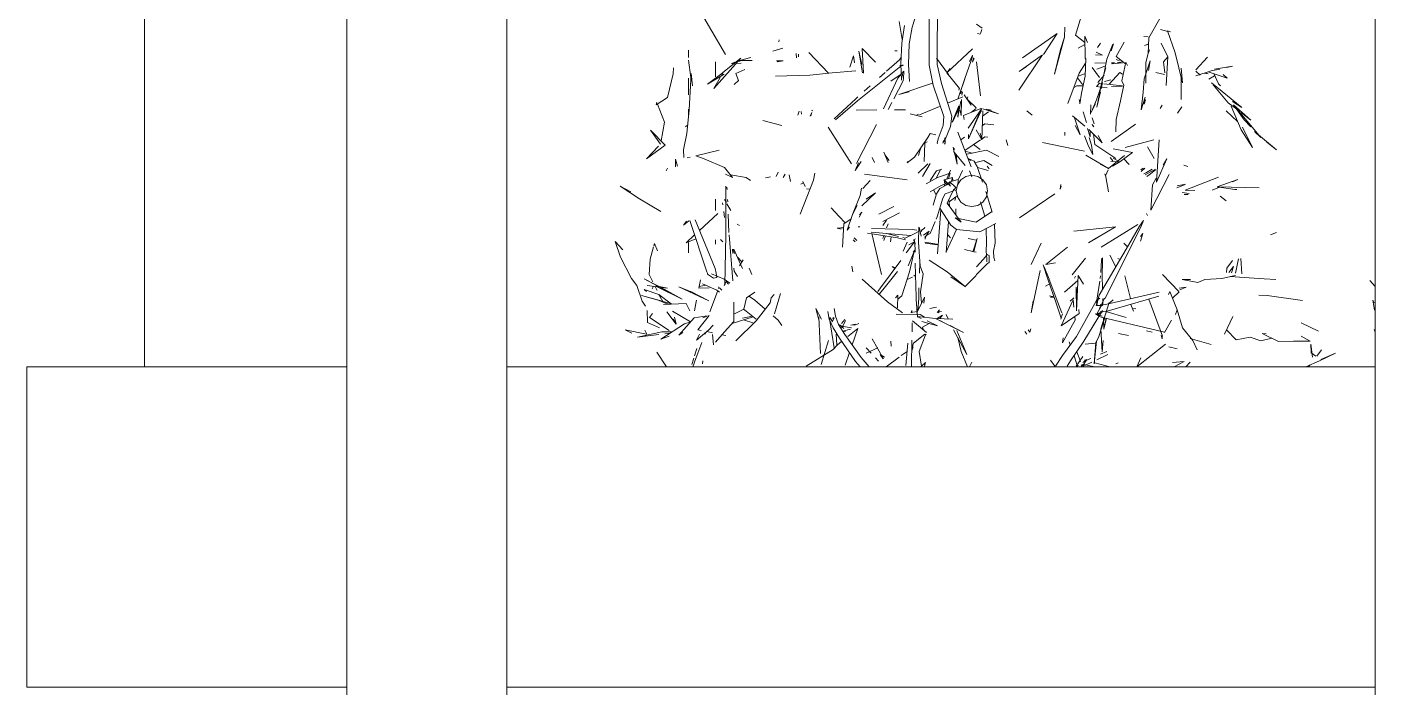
# Model space of a CAD drawing. Header units: millimetres. Extents: x -67152 to -48359, y -6192 to 21191.
# Drawn here: x -65225 to -64803.6, y 944.5 to 1150.7 of the extents above; entities that cross this region are included whole.
import ezdxf

# ---------------------------------------------------------------- set-up
doc = ezdxf.new("R2010")
doc.units = ezdxf.units.MM
for name, color, linetype, lineweight in [('A-FLOR', 192, 'Continuous', 18), ('G-IMPT', 8, 'Continuous', 9), ('I-FURN', 30, 'Continuous', 9), ('L-PLNT', 71, 'Continuous', 9)]:
    doc.layers.add(name, color=color, linetype=linetype, lineweight=lineweight)

# ---------------------------------------------------------------- blocks, each defined once
blk = doc.blocks.new('PM_001 - PM_001-3564975-Nivel 1 Oficinas')
at = {"layer": 'I-FURN'}
for p, q in [((1578.57, -1900), (1578.57, 400)), ((1850, 400), (1850, -1856.04)), ((1900, -1856.04), (1900, 400)), ((1850, 0), (1578.57, 0)), ((2000, 0), (1900, 0)), ((2000, -100), (2000, 0)), ((1578.57, -100), (1850, -100)), ((1900, -100), (2000, -100))]:
    blk.add_line(p, q, dxfattribs=at)
blk = doc.blocks.new('JARDIN VERTICAL_02 - JARDIN VERTICAL_02-3564986-Nivel 1 Oficinas')
at = {"layer": 'G-IMPT'}
for p, q in [((218.56, 89.98), (216.66, 88.36)), ((222.82, 89.31), (225.95, 89.77)), ((222.82, 89.31), (223.63, 89.69)), ((232, 89.72), (232.8, 89.98)), ((241.79, 72.57), (239.32, 77.66)), ((239.32, 77.66), (241.31, 72.99)), ((232.5, 72.36), (229.83, 66.91)), ((240.26, 71.75), (238.3, 73.23)), ((241.79, 72.57), (243.57, 68.32)), ((234.06, 66.84), (235.65, 69.68)), ((235.63, 64.45), (235.65, 69.68)), ((240.61, 70.43), (236.57, 69.91)), ((236.57, 69.91), (239.27, 70.02)), ((240.33, 71.47), (239.27, 70.02)), ((243.62, 69.23), (242.99, 69.7)), ((221.37, 56.3), (222.94, 67.26)), ((235.63, 64.45), (235.69, 59.83)), ((175.89, 59.23), (170.11, 52.29)), ((173.4, 56.12), (175.89, 59.23)), ((202.41, 57.27), (201.65, 59.15)), ((233.17, 54.65), (235.69, 59.83)), ((216.11, 55.37), (215.73, 49.09)), ((216.11, 55.37), (216.34, 59)), ((221.37, 56.3), (221.24, 53.7)), ((233.28, 55.92), (233.17, 54.65)), ((235.52, 54.32), (234.68, 57.76)), ((161.79, 45.75), (171.95, 54.31)), ((161.79, 45.75), (166.62, 51.17)), ((164.22, 48.09), (166.62, 51.17)), ((168.65, 51.15), (166.49, 49.08)), ((175.1, 51.69), (168.8, 48.5)), ((169.63, 48.12), (175.1, 51.69)), ((171.95, 54.31), (170.11, 52.29)), ((171.15, 53.54), (170.56, 52.98)), ((187.38, 40.64), (187.76, 53.79)), ((235.52, 54.32), (234.33, 50.94)), ((234.33, 50.94), (235.16, 46.55)), ((154.88, 38.88), (162.65, 48.39)), ((162.65, 48.39), (160.77, 45.42)), ((161.14, 44.12), (163.16, 46.73)), ((161.79, 45.75), (166.49, 49.08)), ((169.63, 48.12), (162.24, 44.99)), ((166.96, 46.99), (163.68, 43.44)), ((185.81, 45.42), (185.11, 47.1)), ((187.38, 40.64), (185.11, 47.1)), ((188.2, 46.81), (188.24, 46.2)), ((209.74, 48), (214.6, 48.33)), ((209.89, 47.26), (214.4, 46.31)), ((215.1, 46.37), (215.42, 44.75)), ((215.42, 44.75), (215.73, 49.09)), ((235.16, 46.55), (232.08, 43.58)), ((149.76, 45.46), (150.63, 39.79)), ((149.76, 45.46), (150.14, 43.66)), ((153.44, 43.72), (151.48, 37.86)), ((152.3, 42.48), (153.44, 43.72)), ((161.14, 44.12), (155.54, 39.43)), ((187.38, 40.64), (188.24, 46.2)), ((190.29, 41.54), (191.72, 43.45)), ((212.79, 43.68), (210.45, 45.42)), ((212.32, 45.73), (214.27, 45.06)), ((212.32, 45.73), (214.2, 44.32)), ((212.79, 43.68), (214.12, 43.5)), ((216.06, 42.1), (215.35, 45.42)), ((233.44, 42.96), (227.86, 45.53)), ((150.6, 41.51), (151.19, 38.75)), ((151.19, 38.75), (152.78, 33.97)), ((155.27, 41.01), (152.05, 39.56)), ((152.68, 39.84), (153.75, 38.06)), ((155.27, 41.01), (155.86, 41.71)), ((155.52, 39.43), (156.17, 40)), ((188.49, 30.66), (184.35, 41.05)), ((188.47, 39.08), (187.5, 41.4)), ((216.06, 42.1), (216.38, 36.82)), ((236.63, 38.74), (234.75, 32.22)), ((146.91, 37.59), (150.9, 33.97)), ((152.52, 35.33), (151.28, 33.97)), ((151.8, 36.92), (152.09, 37.86)), ((152.09, 37.86), (151.91, 36.59)), ((217.27, 34.56), (216.32, 29.68)), ((216.38, 36.82), (217.27, 34.56)), ((235.37, 32.98), (238.31, 34.35)), ((145.52, 27.47), (154.89, 29.8)), ((154.89, 29.8), (150.3, 29.34)), ((162.37, 29.63), (164.36, 28.21)), ((181, 31.42), (180.67, 30.2)), ((187.1, 28.17), (186.57, 30.68)), ((187.71, 28.03), (186.76, 30.44)), ((188.52, 33.61), (188.49, 30.66)), ((189.21, 29.71), (189.53, 31.88)), ((189.84, 31.58), (189.75, 30.31)), ((216.34, 32.31), (216.32, 29.68)), ((218.76, 30.95), (219.02, 28.76)), ((218.76, 30.95), (219.54, 28.98)), ((225.85, 28.13), (231.48, 29.84)), ((235.37, 32.98), (231.48, 29.84)), ((241.9, 30.3), (243.62, 27.2)), ((241.9, 30.3), (242.26, 26.65)), ((243.62, 30.8), (242.13, 32.22)), ((145.52, 27.47), (138.65, 25.13)), ((139.03, 26.08), (138.65, 25.13)), ((156.3, 29.42), (153.21, 29.37)), ((156.3, 29.42), (160.14, 29.33)), ((194.72, 19.88), (183.55, 25.59)), ((220.06, 28.6), (214.78, 23.56)), ((225.85, 28.13), (220.08, 25.81)), ((221.04, 25.43), (220.08, 25.81)), ((222.19, 26.66), (220.21, 28.74)), ((227.24, 27.64), (225.85, 28.13)), ((232.86, 24.12), (229.02, 26.31)), ((237.42, 25.48), (238.03, 28.15)), ((140.85, 19.31), (134.84, 22.71)), ((138.93, 25.23), (138.22, 22.92)), ((142.57, 23.14), (146.75, 25.2)), ((146.75, 25.2), (155.7, 24.67)), ((146.75, 25.2), (148.4, 23.83)), ((151.81, 24.22), (148.4, 23.83)), ((151.67, 21.5), (152.31, 24.12)), ((151.67, 21.5), (152.29, 24.12)), ((161.88, 23.48), (162.94, 22.86)), ((185.96, 21.65), (172.75, 22.45)), ((180.65, 23.77), (178.69, 24.85)), ((185.96, 21.65), (178.69, 24.85)), ((181.88, 21.38), (183.12, 19.08)), ((182.04, 21.39), (183.68, 19.42)), ((186.73, 20.42), (184.64, 21.57)), ((220.28, 22.51), (220.29, 22.51)), ((224.11, 5.71), (220.29, 22.51)), ((226.26, 6.25), (221.56, 22.4)), ((222.47, 19.25), (234.05, 23.53)), ((228.09, 4.38), (232.31, 21.99)), ((232.31, 21.99), (232.82, 24.12)), ((233.88, 23.11), (234.92, 23.43)), ((233.93, 23.48), (234.92, 23.43)), ((236.52, 24.51), (243.62, 15.48)), ((140.57, 19.02), (140.43, 17.7)), ((145.79, 19.04), (140.85, 19.31)), ((142.84, 18.94), (143.3, 17.93)), ((142.93, 18.81), (143.3, 17.93)), ((145.79, 19.04), (144.56, 19.45)), ((148.52, 18.36), (145.79, 19.04)), ((151.02, 19.2), (148.09, 19.68)), ((148.09, 19.68), (153.65, 17.84)), ((148.52, 18.36), (155.03, 18.38)), ((157.78, 17.52), (153.65, 17.84)), ((157.78, 17.52), (163.33, 16.82)), ((159.4, 18.17), (163.33, 16.82)), ((160.11, 18.09), (161.38, 17.61)), ((161.53, 17.8), (160.18, 18.21)), ((175.07, 11.91), (172.74, 20.8)), ((178.52, 20.9), (174.89, 18.84)), ((182.04, 16.78), (181.53, 17.51)), ((181.59, 17.99), (182.66, 16.91)), ((182.96, 18.55), (181.86, 20.27)), ((182.96, 18.55), (183.31, 17.72)), ((183.12, 19.08), (183.69, 18.14)), ((183.68, 19.42), (184.21, 18.69)), ((186.73, 20.42), (194.72, 19.88)), ((196.3, 18.82), (195.71, 18.54)), ((197.95, 17.62), (199.68, 16.32)), ((197.95, 17.62), (199.72, 16.88)), ((199.72, 16.88), (205.81, 13.81)), ((204.32, 16.62), (201.94, 17.36)), ((201.94, 17.36), (202.9, 16.63)), ((232.4, 18.52), (232.76, 20.3)), ((173.26, 7.53), (167.8, 15.09)), ((175.56, 8.07), (176.72, 14.19)), ((179.6, 10.17), (176.72, 14.19)), ((180.42, 13.16), (178.66, 11.48)), ((199.16, 15.8), (206.25, 4.33)), ((199.68, 16.32), (205.62, 12.91)), ((221.23, 3.73), (205.62, 12.91)), ((222.18, 5.58), (205.81, 13.81)), ((215.21, 11.77), (222.32, 13.58)), ((226.2, 14.47), (224.12, 13.61)), ((225.55, 15.2), (225.38, 14.13)), ((233.85, 12.92), (233.17, 9.77)), ((240.78, 16.79), (243.62, 15.48)), ((146.64, 9.02), (142.21, 11.6)), ((149, 11.93), (146.64, 9.02)), ((148, 10.13), (147.64, 9.05)), ((148.36, 11.06), (148.66, 9.37)), ((149.53, 12.59), (148.41, 12.05)), ((154.25, 10.86), (148.41, 12.05)), ((148.61, 8.5), (148.64, 7.6)), ((148.61, 8.5), (148.96, 7.55)), ((148.72, 11.06), (149.01, 7.78)), ((151.68, 10.15), (152.19, 11.06)), ((155.37, 6.9), (151.68, 10.15)), ((154.25, 10.86), (155.67, 11.44)), ((155.18, 5.17), (155.84, 11.06)), ((155.67, 11.44), (160.58, 10.39)), ((156.09, 7.6), (155.92, 11.06)), ((166.36, 9.07), (160.58, 10.39)), ((166.36, 9.07), (170.19, 8.92)), ((174.19, 2.41), (178.58, 8.9)), ((181.68, 6.66), (177.58, 11.69)), ((178.41, 8.12), (179.28, 9.6)), ((179.55, 9.27), (179.44, 7.44)), ((179.6, 10.17), (179.56, 9.46)), ((180.94, 7.91), (179.6, 10.17)), ((200.01, 8.29), (199.84, 8.82)), ((199.84, 8.82), (204.88, 0.43)), ((199.84, 8.82), (201.28, -4.14)), ((206.16, 12.59), (205.03, 11.42)), ((208.73, 7.11), (212.4, 8.92)), ((209.74, 9.59), (210.08, 10.29)), ((226.29, 5.78), (228.26, 12.19)), ((242.63, 8.99), (242.38, 9.66)), ((144.95, 7.52), (142.73, 8.22)), ((147.57, 6.1), (142.84, 8.05)), ((146.25, 4.75), (145.36, 2.8)), ((145.38, 2.8), (146.25, 4.75)), ((146.25, 4.75), (146.22, 2.57)), ((152.34, 5.22), (147.57, 6.1)), ((148.71, 5.59), (148.82, 2.36)), ((149.74, 5.49), (150.68, 2.99)), ((152.34, 5.22), (150.24, 5.87)), ((155.14, 4.43), (152.34, 5.22)), ((154.76, 3.35), (152.48, 5.35)), ((154.54, 5.43), (153.98, 7.42)), ((156.74, 4.36), (154.79, 4.83)), ((154.79, 4.83), (160.21, 2.93)), ((155.02, 3.8), (155.09, 4.43)), ((155.14, 4.43), (162.5, 2.99)), ((156.26, 4.22), (156.11, 2.93)), ((156.49, 6.24), (156.31, 4.7)), ((169.48, 0.53), (173.65, 4.66)), ((171.36, 3.41), (173.65, 4.66)), ((177.52, -0.39), (181.68, 6.66)), ((179.3, 7.98), (178.21, 7.19)), ((180.33, 4.1), (181.68, 6.66)), ((182.14, 6.56), (183.92, 5.76)), ((184.26, 5.87), (183.3, 5.56)), ((189.01, 6.65), (184.26, 5.87)), ((209.57, 4.78), (210.36, 4.77)), ((209.66, 4.53), (210.32, 4.48)), ((210.32, 4.48), (214.11, 4.22)), ((210.36, 4.77), (215.4, 4.67)), ((219.4, 4.8), (214.97, 4.68)), ((214.97, 4.68), (215.4, 4.67)), ((223.69, 4.68), (222.14, 5.46)), ((222.43, 5.26), (222.14, 5.46)), ((222.43, 5.26), (222.18, 5.58)), ((222.31, 4.89), (224.49, 4.82)), ((222.57, 4.86), (224.48, 4.74)), ((223.93, 6.69), (222.65, 8.1)), ((222.65, 4.94), (224.48, 4.74)), ((231.8, 4.3), (223.55, 6.91)), ((225.43, 3.82), (223.69, 4.68)), ((224.43, 4.64), (223.75, 4.72)), ((224.22, 5.17), (224.11, 5.71)), ((224.17, 4.7), (224.22, 5.17)), ((227.02, 3.03), (224.17, 4.7)), ((224.19, 4.03), (224.43, 4.64)), ((224.41, 2.84), (224.48, 4.74)), ((224.48, 4.74), (224.49, 4.82)), ((235.63, -1.03), (225.98, 4.8)), ((226.34, 5.19), (226.26, 6.25)), ((227.02, 3.03), (226.34, 5.19)), ((226.4, 4.09), (226.38, 4.42)), ((227.05, 2.59), (227.82, 4.7)), ((227.39, 3.32), (227.82, 4.7)), ((227.56, 3.48), (228.09, 4.38)), ((231.84, 5.23), (228.27, 5.12)), ((228.36, 5.48), (234.47, 3.52)), ((231.84, 5.23), (228.46, 5.92)), ((231.84, 5.23), (228.5, 6.08)), ((231.8, 4.3), (238.91, 4.69)), ((238.91, 4.69), (235.42, 4.96)), ((235.92, 5.35), (235.92, 5.34)), ((235.92, 5.35), (235.92, 5.34)), ((239.68, 4.17), (238.86, 6.1)), ((241.41, 3.02), (239.78, 6.47)), ((242.41, 2.35), (243.62, 7.03)), ((142.32, 0.09), (140.37, -0.73)), ((143.9, 3.19), (142.55, 4.13)), ((153.22, 3.84), (150.08, 1.55)), ((151.67, 2.7), (153.22, 3.84)), ((155.02, 3.8), (156.1, 2.93)), ((162.5, 2.99), (157.68, 4.14)), ((164.19, 1.29), (160.21, 2.93)), ((161.46, 2.59), (164.19, 1.29)), ((164.68, 1.05), (161.83, 1.12)), ((165.86, 1.51), (167.75, 2.15)), ((167.88, 1.51), (168.69, 2.07)), ((167.88, 1.51), (168.6, 1.9)), ((171.81, 0.88), (169.13, 0.11)), ((171.81, 0.88), (169.89, 0.93)), ((170.91, 1.94), (174.19, 2.41)), ((174.69, 0.44), (171.43, -0.86)), ((174.35, 1.32), (172.04, 0.66)), ((177.27, 1.79), (174.35, 1.32)), ((177.27, 1.79), (174.69, 0.44)), ((203.42, 2.78), (204.88, 0.43)), ((216.05, 4.02), (215.17, 4.15)), ((223.38, 2.94), (216.88, 3.9)), ((222.75, 3.35), (221.23, 3.73)), ((222.92, 2.89), (222.18, 3.92)), ((224.41, 3.03), (222.75, 3.35)), ((234.11, -3.39), (222.92, 2.89)), ((223.78, 2.97), (223.38, 2.94)), ((224.41, 2.84), (223.78, 2.97)), ((224.41, 3.03), (223.87, 3.14)), ((224.41, 2.84), (224.18, 2.89)), ((224.86, 4.1), (225.43, 3.82)), ((227.39, 3.32), (226.75, 3.93)), ((227.05, 2.59), (227.56, 3.48)), ((227.05, 2.59), (227.25, 2.94)), ((236.04, 2.66), (234.47, 3.52)), ((235.59, 2.91), (242.7, 2.15)), ((236.04, 2.66), (242.7, 2.15)), ((236.22, 2.61), (236.57, -0.65)), ((236.23, 2.51), (236.57, -0.65)), ((241.79, -0.76), (240.98, 1.12)), ((242.96, -0.28), (242.14, 1.46)), ((243.02, -0.57), (243.43, 1.33)), ((243.46, 1.51), (243.62, 2.23)), ((140.03, -3.62), (132.81, -1.5)), ((142.34, -0.71), (140.03, -3.62)), ((147.18, -0.64), (140.37, -0.73)), ((144.11, -2.83), (142.97, -0.7)), ((147.18, -0.64), (147.52, -0.39)), ((147.36, -0.45), (152.84, -0.61)), ((151.88, -2.46), (148.73, -0.49)), ((151.88, -2.46), (161.32, -6.1)), ((152.02, -0.58), (152.86, -2.84)), ((158.12, -1.83), (152.84, -0.61)), ((153.32, -3.02), (155.48, -1.47)), ((155.83, -3.25), (155.81, -1.32)), ((155.83, -3.25), (156.42, -4.21)), ((158.12, -1.83), (161.47, -2.33)), ((160.84, -2.28), (160.15, -2.48)), ((161.17, -2.28), (160.54, -2.44)), ((163.98, -1.3), (167.32, -0.19)), ((168.44, -0.71), (165.2, -4.55)), ((171.13, -2.21), (165.58, -4.1)), ((168.19, -3.75), (171.13, -2.21)), ((176.21, -0.81), (173.5, -14.01)), ((214.85, -4.74), (209.67, -0.55)), ((217.81, -1.18), (215.06, -2.82)), ((226.1, -3.38), (215.06, -2.82)), ((215.9, -3.98), (215.29, -3.62)), ((220.29, -7.11), (216.62, -2.96)), ((221.39, -3.14), (218.74, -3.45)), ((226.1, -3.38), (218.74, -3.45)), ((222.07, -4.21), (223.07, -5.34)), ((222.74, -4.36), (224.93, -4.16)), ((226.96, -2.5), (225.73, -2.64)), ((226.96, -2.5), (230.8, -8.16)), ((227.9, -3.89), (229.09, -3.78)), ((230.55, -4.61), (229.09, -3.78)), ((240.08, -7.72), (234.11, -3.39)), ((241.75, -5.19), (235.63, -1.03)), ((241.66, -2.23), (238.93, -3.27)), ((242.14, -3.46), (240.18, -4.12)), ((243.46, -3.46), (240.44, -1.33)), ((243.46, -1.45), (241.34, -0.09)), ((241.34, -0.68), (241.6, -0.54)), ((241.34, -0.68), (241.45, -0.62)), ((242.04, -0.88), (241.34, -0.68)), ((241.6, -0.54), (241.71, -0.33)), ((241.85, -2.17), (241.66, -2.23)), ((242.02, -1.07), (241.79, -0.76)), ((241.85, -2.17), (241.93, -2.04)), ((242.02, -1.07), (242.22, -1.32)), ((242.74, -3.27), (242.14, -3.46)), ((242.74, -3.27), (243.45, -3.12)), ((242.92, -1.1), (243.02, -0.57)), ((242.99, -1.76), (242.92, -1.1)), ((243.46, -1.85), (242.93, -1.35)), ((243.39, -1.25), (242.96, -0.28)), ((243.45, -3.12), (243.1, -3.2)), ((243.45, -3.12), (243.25, -2.71)), ((243.46, -1.39), (243.39, -1.25)), ((137.52, -7.01), (140.62, -7.06)), ((140.62, -7.06), (152.19, -10.2)), ((140.62, -7.06), (144.48, -8.38)), ((152.19, -10.2), (144.48, -8.38)), ((170.36, -6.99), (171.33, -7.02)), ((188.09, -8.41), (186.64, -8.23)), ((188.09, -8.41), (187.24, -8.14)), ((211.62, -12.92), (206.27, -6.12)), ((230.8, -8.16), (222.74, -4.36)), ((226.75, -7.92), (223.52, -9.15)), ((228.4, -8.14), (223.69, -9.75)), ((227.05, -7.67), (228.78, -8.28)), ((230.55, -4.61), (236.12, -7.76)), ((234.59, -7.47), (236.12, -7.76)), ((236.74, -5.3), (235.86, -5.6)), ((243.46, -9.92), (240.08, -7.72)), ((243.46, -6.28), (241.75, -5.19)), ((146.1, -13.64), (139.5, -9.37)), ((139.5, -9.37), (147.12, -20.19)), ((189.56, -10.1), (197.12, -21.21)), ((211.62, -12.92), (211.12, -9.91)), ((211.73, -13.76), (216.28, -12.32)), ((212.38, -13.46), (216.21, -11.91)), ((216.28, -12.32), (223.69, -9.75)), ((216.37, -11.84), (223.52, -9.15)), ((217.78, -11.84), (218.38, -13.01)), ((221.49, -11.75), (221.79, -10.41)), ((221.81, -10.4), (221.86, -11.49)), ((243.46, -10.07), (241.56, -11.47)), ((146.17, -14), (151.38, -21.29)), ((146.17, -14), (157.18, -21.37)), ((204.97, -14.34), (211.67, -17.56)), ((213.48, -14.72), (226.73, -17.5)), ((149.8, -19), (151.38, -21.29)), ((165.05, -17.16), (163.65, -18.9)), ((226.73, -17.5), (223.03, -16.9)), ((232.75, -17.96), (231.7, -17.67)), ((232.75, -17.96), (232.04, -18.48)), ((233.44, -18.9), (232.59, -19.47)), ((174.51, -24.82), (172.69, -25.28)), ((163.05, -32.62), (164.57, -27.75)), ((164.57, -27.75), (163.16, -31.56)), ((168.03, -29.2), (167.77, -32.05)), ((177.97, -27.62), (175.92, -31.46)), ((201.46, -33.58), (198.82, -28.58)), ((199.03, -28.97), (205.03, -28.78)), ((205.03, -28.78), (207.44, -29.29)), ((207.44, -29.29), (209.51, -29.17)), ((209.51, -29.17), (210.5, -28.87)), ((137.88, -32.82), (136.61, -34.57)), ((139.52, -33.36), (138.23, -32.96)), ((139.7, -33.47), (139.5, -34.31)), ((148.37, -34.59), (158.98, -33.33)), ((162.89, -33.27), (165.14, -38.72)), ((169.03, -37.17), (162.94, -32.97)), ((163.28, -30.97), (163.41, -30.05)), ((172.38, -37.14), (163.52, -33.35)), ((172.38, -37.14), (163.55, -33.19)), ((163.59, -33), (164.41, -33.57)), ((172.75, -32.89), (163.65, -32.64)), ((163.99, -30.84), (165.35, -32.69)), ((167.77, -32.05), (168.24, -32.77)), ((172.75, -32.89), (169.57, -34.75)), ((172.75, -32.89), (170.59, -33.47)), ((171.88, -31.04), (171.76, -32.01)), ((171.76, -32.01), (172.36, -32.88)), ((172.71, -33.39), (176.03, -38.24)), ((175.72, -33.51), (174.16, -35.51)), ((175.92, -31.46), (177.22, -37.61)), ((180.76, -29.76), (179.17, -32.33)), ((179.17, -32.33), (179.95, -35.22)), ((180.94, -31.31), (181.78, -30.65)), ((181.79, -30.66), (180.94, -31.31)), ((181.05, -34.38), (185.93, -32.7)), ((182.31, -31.01), (181.31, -34.29)), ((184.17, -34.16), (185.23, -32.58)), ((185.23, -32.58), (186.82, -31.52)), ((186.82, -31.52), (188.69, -31.14)), ((188.69, -31.14), (190.56, -31.52)), ((188.88, -31.68), (190.51, -31.12)), ((190.51, -31.12), (195.3, -29.74)), ((190.56, -31.52), (192.14, -32.58)), ((192.04, -33.31), (196.57, -32)), ((192.14, -32.58), (193.2, -34.16)), ((198.39, -34.67), (195.16, -29.94)), ((200.39, -31.55), (204.99, -31.52)), ((200.72, -40.87), (201.46, -33.58)), ((204.99, -31.52), (207.36, -31.62)), ((207.36, -31.62), (209.94, -31.41)), ((208.86, -30.6), (208.55, -31.27)), ((208.55, -31.27), (209.14, -31.7)), ((208.55, -31.27), (209.39, -31.88)), ((208.86, -30.6), (211.16, -30.62)), ((209.39, -31.88), (210.06, -32.51)), ((209.94, -31.41), (210.78, -31.33)), ((210.06, -32.51), (212.43, -34.58)), ((211.16, -30.62), (211.14, -30.82)), ((211.16, -30.62), (211.14, -30.82)), ((211.14, -30.82), (211.3, -31.17)), ((211.3, -31.17), (214.9, -34.73)), ((144.31, -35.81), (151.78, -43.87)), ((146.25, -35.89), (148.29, -36.76)), ((146.66, -35.9), (148.26, -36.41)), ((147.15, -35.53), (148.49, -35.9)), ((148.49, -35.9), (147.34, -35.38)), ((148.26, -36.41), (153.56, -38.21)), ((161.94, -36.24), (158.71, -38.47)), ((159.89, -37.51), (159.27, -37.3)), ((162.71, -34.75), (160.03, -37.55)), ((161.94, -36.24), (160.78, -36.77)), ((161.94, -36.24), (161.06, -36.47)), ((162.88, -34.75), (164.08, -36.16)), ((170.34, -40.47), (181.13, -36.23)), ((171.02, -37.15), (172.38, -37.14)), ((176.87, -35.97), (176.25, -38.15)), ((178.69, -37.04), (178.57, -37.26)), ((178.58, -37.24), (179.4, -35.29)), ((179.19, -36.37), (178.59, -37.23)), ((179.4, -35.29), (180.22, -34.9)), ((179.4, -35.29), (179.71, -35.14)), ((180.22, -34.9), (181.05, -34.38)), ((182.38, -36.76), (184.3, -36.06)), ((183.8, -36.03), (184.17, -34.16)), ((183.8, -36.03), (184.17, -37.9)), ((185.23, -39.49), (184.17, -37.9)), ((193.2, -37.9), (192.14, -39.49)), ((193.2, -34.16), (193.58, -36.03)), ((193.58, -36.03), (193.2, -37.9)), ((197.07, -41.31), (198.39, -34.67)), ((203.51, -37.24), (204.01, -34.75)), ((203.53, -34.37), (207.69, -35.77)), ((203.56, -34.35), (207.61, -35.39)), ((206.98, -38.35), (207.57, -35.73)), ((207.65, -35.4), (207.79, -34.75)), ((218.52, -38.18), (215.13, -34.74)), ((232.05, -41.78), (239.77, -37.63)), ((239.77, -37.63), (232.3, -40.8)), ((238.82, -39.39), (243.62, -37.41)), ((243.62, -36.78), (242.14, -36.09)), ((151.78, -43.87), (156.71, -39.88)), ((159.97, -40.42), (153.56, -38.21)), ((157.95, -39.7), (153.69, -38.27)), ((159.97, -40.42), (153.69, -38.27)), ((157.23, -40.16), (156.57, -39.92)), ((158.31, -39.47), (157.52, -39.25)), ((158.73, -39.2), (157.73, -39.02)), ((161.25, -43.62), (159.26, -38.86)), ((165.11, -39.4), (160.15, -39.28)), ((165.11, -39.4), (160.25, -39.33)), ((165.67, -40.42), (160.69, -39.54)), ((165.67, -40.42), (162.06, -40.18)), ((167.24, -42.17), (162.06, -40.18)), ((167.24, -42.1), (163.11, -40.25)), ((163.57, -39.67), (165.11, -39.4)), ((165.67, -40.42), (164.31, -40.35)), ((166.34, -38.46), (165.14, -38.72)), ((171.88, -38.31), (172.7, -39.55)), ((175.04, -41.9), (176.13, -41.64)), ((175.37, -41.6), (176.53, -41.67)), ((180.76, -38.2), (176.61, -41.6)), ((176.74, -41.5), (180.32, -40.65)), ((177.44, -40.92), (180.32, -40.65)), ((182.3, -39.03), (185.16, -40.37)), ((184.45, -42.06), (185.34, -42.04)), ((184.82, -42.06), (184.45, -42.06)), ((185.66, -42.43), (184.45, -42.06)), ((184.45, -42.06), (185.18, -44.76)), ((185.41, -42.3), (184.82, -42.06)), ((184.82, -42.06), (185.64, -42.35)), ((186, -40.29), (185.06, -40.38)), ((185.06, -40.38), (185.81, -42.94)), ((186.82, -40.55), (185.23, -39.49)), ((187.65, -41.05), (185.81, -42.94)), ((185.93, -40.47), (186, -40.29)), ((186, -40.29), (188.54, -41.01)), ((186, -40.29), (186.05, -40.47)), ((188.69, -40.92), (186.82, -40.55)), ((187.65, -41.05), (188.73, -42.01)), ((188.2, -41.89), (188.54, -41.01)), ((190.56, -40.55), (188.69, -40.92)), ((188.73, -42.01), (189.62, -44.43)), ((188.73, -42.05), (192.47, -43.8)), ((190.54, -41.03), (190.23, -40.47)), ((190.54, -41.03), (192.04, -43.16)), ((190.54, -41.03), (191.66, -41.4)), ((192.14, -39.49), (190.56, -40.55)), ((192.47, -43.8), (198.48, -39.41)), ((196.16, -41.11), (194.23, -41.08)), ((197.07, -41.31), (198.48, -39.41)), ((199.35, -42.68), (200.72, -40.87)), ((207.68, -44.11), (200.72, -40.87)), ((218.62, -38.05), (213.98, -43.8)), ((218.62, -38.05), (215.48, -42.63)), ((228.49, -47.46), (228.74, -41.96)), ((232.85, -38.62), (229.11, -46.2)), ((230.74, -42.86), (232.85, -38.62)), ((238.82, -39.39), (234.5, -40.46)), ((147.22, -47.1), (152.34, -43.34)), ((149.14, -46.93), (155.14, -45.51)), ((151.78, -43.87), (150.39, -42.79)), ((155.14, -45.51), (165.34, -42.36)), ((155.64, -48.14), (165.45, -44.79)), ((164.91, -52.38), (162.33, -46.2)), ((165.34, -42.36), (168.51, -42.7)), ((165.45, -44.79), (168.24, -45.01)), ((168.24, -45.01), (172.45, -46.54)), ((168.51, -42.7), (172.62, -44.35)), ((172.02, -44.36), (173.46, -44.86)), ((172.62, -44.35), (173.74, -44.45)), ((172.96, -44.91), (173.74, -45.1)), ((173.58, -44.98), (173.46, -44.86)), ((173.74, -45.1), (173.58, -44.98)), ((173.74, -44.45), (174.05, -44.58)), ((181.85, -45.4), (182.39, -47.14)), ((181.98, -45.81), (184.78, -47.23)), ((182.18, -42.72), (184.93, -43.84)), ((184.8, -43.35), (183.11, -42.82)), ((183.11, -42.82), (183.34, -43.45)), ((183.11, -42.82), (183.89, -44.92)), ((183.89, -44.92), (184.53, -46.76)), ((187.19, -42.76), (185.18, -44.76)), ((187.09, -42.86), (185.18, -44.76)), ((185.18, -44.76), (186.06, -44.62)), ((186.27, -43.83), (185.54, -44.39)), ((186.64, -42.91), (185.81, -42.94)), ((185.81, -42.94), (186.79, -43.85)), ((186.27, -43.83), (186.06, -44)), ((186.64, -44), (186.06, -44.62)), ((186.46, -44.34), (187.03, -45.6)), ((186.64, -44.54), (187.27, -44.8)), ((186.79, -43.85), (187.93, -46.1)), ((187.03, -45.6), (188.92, -49.07)), ((187.09, -42.86), (187.19, -42.76)), ((187.93, -46.1), (189.55, -47.09)), ((189.62, -44.43), (190.98, -45.18)), ((190.98, -45.18), (196.77, -46.89)), ((191.25, -43.23), (192.37, -43.13)), ((192.37, -43.13), (193.32, -43.06)), ((194.08, -46.09), (199.35, -42.68)), ((194.58, -45.77), (208.34, -46.79)), ((198.34, -43.34), (207.93, -44.13)), ((202.31, -43.67), (203.35, -42.74)), ((213.98, -43.8), (210.3, -49.39)), ((226.63, -46.87), (225.83, -46.2)), ((226.75, -46.64), (226.34, -46.2)), ((226.36, -45.53), (226.45, -46.2)), ((228.67, -43.49), (227.31, -44.06)), ((228.55, -46.12), (227.5, -45.21)), ((228.52, -46.92), (227.5, -45.21)), ((229.57, -45.21), (228.49, -47.46)), ((120.44, -46.78), (149.14, -46.93)), ((122.43, -49.44), (149.43, -49.41)), ((149.43, -49.41), (155.64, -48.14)), ((158.52, -58.91), (155.04, -48.33)), ((171.19, -47.35), (170.76, -49.11)), ((171.98, -49.83), (170.76, -49.12)), ((171.98, -49.83), (178.14, -54.02)), ((172.45, -46.54), (173.73, -46.88)), ((173.31, -50.08), (173.79, -50.77)), ((173.73, -46.88), (173.94, -46.85)), ((180.11, -49.14), (184.12, -51.5)), ((180.19, -49.79), (183.16, -52.87)), ((182.39, -47.14), (185.45, -49.07)), ((184.53, -46.76), (186.43, -50.36)), ((188.36, -48.04), (189.91, -47.2)), ((189.55, -47.09), (193.09, -48.19)), ((196.77, -46.89), (197.47, -47.19)), ((198.21, -47.51), (202, -49.14)), ((202.47, -51.22), (201.29, -49.37)), ((201.29, -49.37), (201.65, -49.61)), ((201.29, -49.37), (202.4, -50.12)), ((202, -49.14), (202.93, -50.71)), ((202.4, -50.12), (203.33, -50.77)), ((203.71, -50.7), (202.99, -50.53)), ((205.24, -47.68), (204.71, -50.77)), ((205.41, -47.65), (205.01, -50.69)), ((205.38, -46.57), (205.24, -47.68)), ((205.49, -46.58), (205.41, -47.65)), ((225.01, -47.13), (225.44, -49.15)), ((228.49, -47.46), (227.93, -53.13)), ((229.24, -54.57), (232.9, -50.21)), ((230.77, -46.81), (229.3, -50.08)), ((230.77, -46.81), (229.41, -51.7)), ((231.23, -51.45), (230.04, -49.45)), ((233.67, -50.52), (233.44, -50.32)), ((233.67, -50.52), (233.44, -50.61)), ((238.85, -52.55), (233.67, -50.52)), ((130.06, -52.32), (137.57, -54.72)), ((137.57, -54.72), (142.73, -55.65)), ((165.52, -51.58), (164.59, -55.34)), ((164.66, -52.71), (165.06, -53.35)), ((173.79, -50.77), (179.49, -50.93)), ((175.12, -51.97), (177.61, -52.77)), ((179.85, -56.3), (178.14, -54.02)), ((200.01, -50.75), (200.28, -50.86)), ((200.01, -52.48), (202.84, -51.93)), ((204.65, -52.78), (200.01, -52.64)), ((200.28, -50.86), (200.99, -51.93)), ((200.74, -54.67), (200.39, -67.38)), ((200.92, -53.28), (200.74, -54.67)), ((201.01, -51.69), (200.99, -51.93)), ((201.01, -51.69), (200.99, -51.93)), ((201.13, -51.93), (201.01, -51.69)), ((201.37, -51.93), (201.01, -51.69)), ((201.4, -52.71), (202.07, -54.14)), ((202.07, -54.14), (203.51, -57.08)), ((203.96, -54.34), (203.59, -53.71)), ((203.96, -54.34), (204.26, -54.04)), ((204.07, -54.24), (203.96, -54.34)), ((204.26, -54.04), (205.3, -53.79)), ((204.49, -53.84), (205.54, -55.75)), ((204.56, -53.98), (208.06, -56.56)), ((204.61, -53.91), (205.3, -53.79)), ((207.82, -53.83), (204.61, -53.91)), ((204.65, -52.78), (212.21, -52.18)), ((207.13, -53.84), (207.81, -54.4)), ((213.91, -55.53), (207.56, -54.11)), ((207.56, -54.11), (212.11, -55.97)), ((210.72, -52.36), (210.11, -52.34)), ((214.32, -52.46), (211.02, -52.37)), ((221.83, -53.47), (211.23, -53.74)), ((214.6, -51.23), (212.21, -52.18)), ((220.15, -52.12), (214.6, -51.23)), ((214.84, -53.65), (215.3, -54.24)), ((215.66, -54.6), (216.33, -56.32)), ((222.15, -52.67), (218.97, -52.59)), ((220.15, -52.12), (223.65, -51.75)), ((223.76, -51.07), (221.82, -50.9)), ((221.82, -50.9), (226.76, -53.21)), ((221.83, -53.47), (222.59, -53.43)), ((226.16, -52.92), (222.15, -52.67)), ((228.1, -53.05), (222.59, -53.43)), ((226.03, -54.79), (226.64, -54.69)), ((226.29, -53.17), (226.52, -54.25)), ((226.64, -54.69), (226.75, -54.69)), ((227.3, -52.17), (227.19, -59.73)), ((228.15, -50.85), (227.3, -52.17)), ((228.47, -51.93), (227.93, -53.13)), ((229.91, -54.7), (232.67, -54.72)), ((232.01, -51.15), (231.23, -51.45)), ((236.23, -54.35), (233.44, -50.8)), ((243.46, -54.96), (235.24, -54.77)), ((236.23, -54.35), (237.53, -54.73)), ((237.41, -54.44), (238.66, -54.85)), ((238.85, -52.55), (243.41, -51.82)), ((243.46, -50.87), (242.25, -50.6)), ((242.25, -50.6), (243.51, -51.93)), ((141.43, -57.82), (135.75, -58.83)), ((136.99, -57.15), (142.51, -57.99)), ((142.51, -57.99), (148.94, -58.31)), ((142.73, -55.65), (149.16, -55.91)), ((147.12, -58.22), (147.75, -58.72)), ((147.75, -58.72), (148.47, -59.55)), ((148.94, -58.31), (154.11, -58.04)), ((149.16, -55.91), (154.49, -55.58)), ((149.25, -57.73), (149.52, -57.52)), ((149.52, -57.52), (149.52, -57.65)), ((149.52, -57.52), (149.53, -58.62)), ((149.53, -58.62), (149.52, -57.91)), ((149.52, -57.91), (149.68, -58.27)), ((149.68, -58.27), (160.54, -71.82)), ((151.3, -57.36), (153.8, -57.45)), ((151.3, -57.36), (152.69, -58.6)), ((152.9, -57.66), (151.9, -57.89)), ((151.9, -57.89), (152.12, -58.09)), ((152.17, -58.14), (154.37, -61.34)), ((152.69, -58.6), (153.5, -59.22)), ((153.8, -57.45), (153.21, -57.58)), ((153.8, -57.45), (154.02, -57.48)), ((154.02, -57.48), (154.34, -57.56)), ((154.34, -57.56), (159.89, -60.48)), ((158.52, -58.91), (157.71, -55.61)), ((163.33, -60.22), (163.3, -56.85)), ((179.46, -56.15), (179.85, -56.3)), ((183.43, -69.65), (185.25, -56.28)), ((195.54, -58.71), (198.25, -63.89)), ((202.6, -55.22), (201.53, -67.54)), ((201.94, -62.75), (202.89, -59)), ((203.22, -57.66), (203.41, -56.88)), ((203.33, -59.32), (203.9, -56.83)), ((207.5, -57.55), (204.69, -56.31)), ((210.4, -58.29), (218.93, -64.61)), ((213.91, -55.53), (221.45, -58)), ((222.52, -59.23), (221.45, -58)), ((223.31, -62.41), (226.75, -57.7)), ((226.03, -54.79), (226.72, -55.03)), ((243.23, -56.74), (236.26, -56.07)), ((238.79, -56.31), (240.12, -58.13)), ((240.62, -58.81), (243.62, -62.89)), ((144.95, -60.15), (144.87, -59.43)), ((148.47, -59.55), (151.3, -62.74)), ((151.71, -63.2), (153.21, -64.88)), ((153.5, -59.22), (163, -63.65)), ((161.07, -61.09), (163.27, -62.25)), ((176.58, -63.59), (179.78, -62.23)), ((179.14, -61.93), (177.43, -63.23)), ((193.58, -60.49), (195.95, -65.09)), ((197.84, -62.74), (199.52, -63.85)), ((198.91, -62.27), (200.23, -62.69)), ((202.08, -67.21), (203.33, -59.32)), ((202.73, -63.1), (204.14, -63.53)), ((203.02, -61.32), (204.53, -61.46)), ((212.26, -60.88), (212.66, -60.08)), ((212.32, -60.96), (212.86, -60.12)), ((213.84, -59.28), (219.56, -63.91)), ((223.31, -62.41), (216.2, -70.34)), ((225.17, -59.26), (221.23, -59.21)), ((222.1, -59.88), (221.23, -59.21)), ((237.19, -61.29), (235.63, -61.39)), ((148.49, -66.16), (144.22, -70.37)), ((163.43, -72.18), (163.38, -65.73)), ((180.13, -72.1), (167.93, -65.9)), ((178.27, -67.23), (179.84, -66.48)), ((191.29, -69.11), (189.22, -66.17)), ((189.22, -66.17), (193.32, -70.47)), ((201.85, -68.65), (202.06, -67.33)), ((214.75, -64.35), (202.01, -67.34)), ((202.66, -63.55), (203.49, -63.85)), ((220.06, -65.42), (218.93, -64.61)), ((220.95, -65.05), (219.56, -63.91)), ((234.91, -67.19), (241.1, -63.73)), ((237.71, -65.45), (239.35, -69.05)), ((240.65, -63.38), (239.75, -64.69)), ((239.75, -64.69), (241.13, -63.82)), ((240.78, -66.19), (241.8, -65.24)), ((151.89, -69.96), (144.22, -70.37)), ((151.8, -70.25), (145.02, -71.36)), ((149.21, -70.5), (145.02, -71.36)), ((155.87, -67.87), (157.49, -69.7)), ((182.34, -72.56), (179.5, -70.71)), ((182.34, -72.56), (179.95, -71.48)), ((187.89, -70.18), (185.43, -67.86)), ((187.79, -70.57), (190.13, -70.93)), ((196.05, -73.33), (190.13, -70.93)), ((195.28, -70.46), (196.19, -71.2)), ((195.28, -70.46), (196.82, -71.28)), ((199.84, -71.63), (199.89, -71.04)), ((230.58, -72.59), (230.09, -71.37)), ((240.67, -70.63), (233.51, -75.76)), ((237.67, -69.11), (239.37, -67.51)), ((243.62, -68.19), (240.67, -70.63)), ((243.62, -70.99), (241.95, -72.39)), ((146.47, -73.03), (148.64, -72.76)), ((149.99, -74.16), (146.47, -73.03)), ((151.75, -79.75), (151.14, -72.34)), ((159.25, -71.67), (159.88, -72.38)), ((159.88, -72.38), (166.13, -79.13)), ((160.54, -71.82), (166.42, -78.65)), ((180.18, -73.66), (168.79, -81)), ((193.27, -71.93), (196.05, -73.33)), ((196.05, -73.33), (200.92, -75.05)), ((196.65, -77.55), (198.49, -75.81)), ((197.43, -73.82), (198.91, -76.13)), ((200.01, -74.31), (200.92, -75.05)), ((204.15, -72.02), (203.28, -72.87)), ((204.57, -72.56), (204, -73.17)), ((213.97, -73.27), (212.13, -73.55)), ((228.83, -75.72), (230.09, -76.77)), ((230.88, -76.41), (229.15, -75.53)), ((230.62, -73.85), (230.31, -72.47)), ((233.51, -75.76), (230.44, -77.71)), ((230.62, -73.85), (230.46, -72.54)), ((231.42, -73.64), (230.98, -76.15)), ((234.16, -74.83), (231.67, -71.68)), ((231.67, -71.68), (236.73, -73.45)), ((231.89, -74.04), (232.43, -76.44)), ((232.63, -75.6), (232.67, -76.29)), ((241.95, -72.39), (234.67, -77.48)), ((239.19, -74.31), (243.09, -75.67)), ((152.52, -86.71), (151.75, -79.75)), ((193.95, -79.99), (196.65, -77.55)), ((198.91, -76.13), (206.28, -76.47)), ((200.24, -76.98), (200.25, -76.19)), ((200.35, -78.19), (200.24, -76.98)), ((200.35, -78.19), (200.63, -76.9)), ((227.76, -78.73), (225.41, -79.11)), ((230.44, -77.71), (227.76, -78.73)), ((228.2, -79.38), (228.44, -79.14)), ((228.2, -79.38), (228.28, -79.29)), ((228.71, -79.54), (228.2, -79.38)), ((229.49, -79.67), (228.26, -80.42)), ((229.29, -79.56), (228.44, -79.14)), ((228.49, -80.52), (237.71, -79.13)), ((231.47, -79.46), (228.69, -80.65)), ((229.54, -79.72), (229.49, -79.67)), ((229.49, -79.67), (229.6, -79.82)), ((230.51, -77.44), (231.13, -76.44)), ((230.53, -77.46), (231.69, -76.07)), ((230.98, -76.15), (231.44, -77.07)), ((234.67, -77.48), (231.47, -79.46)), ((233.44, -78.52), (236.82, -78.24)), ((236.75, -78.11), (235.69, -76.77)), ((236.75, -78.11), (238.21, -79.45)), ((238.21, -79.45), (243.46, -87.85)), ((145.46, -87.02), (151.87, -80.83)), ((228.72, -83.1), (225.37, -84.84)), ((225.37, -84.84), (229.34, -83.8)), ((228.69, -80.65), (226.32, -81.05)), ((227.99, -83.86), (239.45, -83.33)), ((228.26, -80.42), (228.4, -80.46)), ((228.4, -80.46), (228.49, -80.52)), ((235.39, -80.9), (242.85, -83.17)), ((152.52, -86.71), (152.87, -97.46)), ((163.45, -86.17), (163.63, -85.75)), ((165.23, -86.43), (164.19, -86.11)), ((165.28, -86.57), (164.19, -86.11)), ((185.27, -85.58), (183.15, -85.14)), ((185.27, -85.58), (195.95, -89.78)), ((185.77, -88.92), (187.31, -88.14)), ((188.02, -87.78), (188.1, -86.84)), ((147.06, -90.91), (145.71, -90.97)), ((146.77, -90.22), (145.94, -90.21)), ((165, -90.51), (163.77, -90.07)), ((163.86, -89.44), (164.7, -89.29)), ((185.7, -92.71), (183.69, -93.12)), ((186.19, -88.7), (186.53, -89.56)), ((141.44, -96.29), (142.08, -96.45)), ((144.99, -98.29), (144.09, -95.17)), ((148.04, -97.08), (148.05, -95.05)), ((148.05, -95.05), (148.37, -96.95)), ((168.24, -95.46), (166.63, -101.42)), ((184.2, -97.26), (182.81, -96.59)), ((184.47, -95.07), (183.4, -94.44)), ((227.07, -97.8), (220.7, -95.86)), ((229.05, -96.62), (227.72, -98.18)), ((230.66, -95.41), (229.05, -96.62)), ((184.3, -98.97), (184.59, -100.59)), ((222.1, -98.76), (220.99, -97.87)), ((223.64, -99.14), (222.1, -98.76)), ((225.6, -100.65), (222.81, -103.9)), ((229.22, -103.44), (223.64, -99.14)), ((147.97, -108.65), (146.98, -105.2)), ((147.97, -108.65), (147.99, -104.78)), ((184.49, -106.56), (185.38, -105.21)), ((214.74, -104.79), (212.81, -105.66)), ((222.07, -106.51), (220.34, -103.89)), ((222.81, -103.9), (221.63, -105.62)), ((228.77, -103.47), (226.22, -106.59)), ((228.4, -107.78), (227.79, -104.66)), ((230.09, -111.02), (227.97, -104.45)), ((229.93, -104.18), (228.95, -107.49)), ((229.22, -103.44), (235.46, -109.85)), ((156.66, -116.77), (147.23, -108.31)), ((151.66, -113.86), (147.23, -108.31)), ((148.3, -109.27), (148.18, -108.53)), ((148.87, -109.78), (148.73, -108.22)), ((152.01, -109.82), (150.77, -107.06)), ((154.14, -108.97), (152.01, -109.82)), ((155.45, -110.35), (154.14, -108.97)), ((184.49, -106.56), (183.65, -111.54)), ((199.07, -109.39), (199.51, -108.66)), ((206.82, -110.44), (211.54, -108.35)), ((210.84, -107.92), (209.39, -109.3)), ((212.02, -108.65), (210.24, -107.55)), ((211.76, -108.25), (212.93, -107.73)), ((215.38, -109.3), (213.73, -110.36)), ((225.59, -107.29), (222.07, -106.51)), ((225.59, -107.29), (227.13, -110.47)), ((226.22, -106.59), (225.64, -107.4)), ((146.03, -113.08), (134.47, -119.88)), ((148.9, -111.2), (148.44, -110.11)), ((148.9, -111.2), (148.89, -110.39)), ((155.37, -118.71), (152.22, -113.5)), ((178.64, -119.7), (181.36, -113.37)), ((184.44, -110.91), (181.36, -113.37)), ((183.4, -113.05), (184.44, -110.91)), ((187.2, -112.98), (188.19, -113.01)), ((187.46, -112.66), (188.24, -112.59)), ((188.19, -113.01), (194.17, -113)), ((191.37, -112.43), (192.1, -112.39)), ((192.32, -112.81), (191.39, -113.34)), ((194.78, -111.42), (192.66, -112.62)), ((202.47, -112.98), (194.17, -113)), ((196.98, -113.35), (195.09, -113.64)), ((201.65, -111.98), (195.98, -112.21)), ((216.78, -110.81), (202.34, -111.95)), ((218.01, -113.33), (202.47, -112.98)), ((206.85, -110.66), (208.2, -110.31)), ((206.88, -110.88), (208.24, -110.77)), ((212.8, -110.43), (213.73, -110.36)), ((216.27, -113.45), (214.58, -117.42)), ((217.47, -111.7), (216.27, -113.45)), ((216.98, -112.88), (217.83, -112.17)), ((216.98, -112.88), (218.19, -113.36)), ((217.5, -113.19), (218.18, -113.5)), ((218.19, -113.36), (218.01, -113.33)), ((223.41, -110.49), (229.49, -110.46)), ((232.64, -113.4), (229.49, -110.46)), ((232.64, -113.4), (235.94, -116.15)), ((233.84, -113.01), (233.59, -114.19)), ((148.34, -116.16), (153, -116.16)), ((152.59, -114.34), (151.71, -113.81)), ((155.37, -118.71), (151.71, -113.81)), ((156.66, -116.77), (153.21, -114.71)), ((177.72, -122.38), (175.94, -115.03)), ((191.22, -116.16), (194.74, -116.16)), ((193.01, -113.95), (192.38, -114.04)), ((195.68, -115.47), (201, -121.22)), ((212.94, -116.29), (197.66, -122.6)), ((204.56, -113.92), (203.84, -114.61)), ((203.96, -116.16), (205.32, -116.16)), ((214.33, -116.04), (212.94, -116.29)), ((215.75, -115.74), (214.33, -116.04)), ((215.93, -116.82), (214.71, -118.68)), ((215.93, -116.82), (215.75, -115.74)), ((219.65, -115.79), (217.71, -120.28)), ((218.67, -115.22), (218.8, -115.19)), ((218.8, -115.19), (219.1, -115.24)), ((219.67, -114.19), (218.96, -114.92)), ((220.27, -114.92), (219.65, -115.79)), ((220.06, -115.6), (226.47, -117.97)), ((232.18, -118.38), (230.61, -116.91)), ((232.99, -117.09), (232.61, -118.91)), ((233.56, -117.14), (236.73, -116.8)), ((178.64, -119.7), (177.69, -122.38)), ((213.97, -118.86), (197.93, -124.27)), ((214.36, -118.66), (213.97, -118.86)), ((214.71, -118.68), (214.36, -118.66)), ((219.08, -121.4), (216.4, -120.87)), ((218.15, -119.27), (218.5, -121.28)), ((223, -118.3), (218.58, -127.65)), ((219.06, -121.4), (218.91, -118.23)), ((223, -118.3), (220.06, -123.92)), ((223.83, -122.33), (222.75, -122.12)), ((227.58, -118.14), (232.11, -121.67)), ((227.67, -118.76), (228.3, -122.86)), ((228.27, -120.19), (227.82, -118.85)), ((232.24, -120.71), (232.03, -121.69)), ((232.18, -118.38), (235.24, -122.15)), ((232.78, -119.11), (233.46, -119.44)), ((235.24, -122.15), (233.44, -121.22)), ((236.04, -120.43), (241.05, -122.36)), ((237.87, -121.99), (240.15, -122.74)), ((241.79, -120.11), (242.68, -120.25)), ((144.69, -124.66), (147.02, -124.66)), ((153.21, -123.96), (147.84, -124.69)), ((151.98, -123.83), (155.89, -123.37)), ((163.37, -124.41), (151.98, -123.83)), ((153.44, -124.66), (158.71, -124.66)), ((163.16, -124.66), (165.81, -124.66)), ((163.37, -124.41), (170.7, -125.17)), ((168.02, -124.89), (168.62, -125.61)), ((170.7, -125.17), (175.86, -126.19)), ((175.86, -126.19), (178.23, -126.1)), ((178.37, -125.09), (178.12, -124.07)), ((199.38, -126.21), (197.97, -124.56)), ((198.08, -125.23), (199.38, -126.21)), ((202.42, -122.75), (204.85, -125.39)), ((203.65, -122.34), (204.85, -125.39)), ((204.78, -124.66), (207.99, -124.66)), ((220.04, -123.97), (218.58, -127.65)), ((223.83, -122.33), (226.15, -122.77)), ((226.17, -124.25), (223.84, -125.33)), ((224.1, -132.42), (223.84, -125.33)), ((229.54, -123.97), (226.25, -129.62)), ((233.77, -127.71), (228.3, -122.86)), ((230.2, -125.94), (229.53, -123.95)), ((230.2, -125.94), (235.02, -133.3)), ((232.9, -126.37), (233.77, -127.71)), ((240.88, -122.98), (242.92, -123.62)), ((241.05, -122.36), (243.62, -123.32)), ((152.11, -129.46), (150.26, -129.34)), ((152.11, -129.46), (159.45, -131.22)), ((178.75, -128.66), (180.96, -128.06)), ((178.75, -128.66), (181.11, -128.71)), ((222.45, -126.65), (216.11, -138.45)), ((222.45, -126.65), (218.59, -134.41)), ((222.45, -126.65), (219.32, -132.27)), ((220.99, -133.96), (223.93, -130.03)), ((221.36, -139.3), (223.93, -130.03)), ((222.7, -134.32), (223.93, -130.03)), ((230.33, -128.51), (226.47, -131.45)), ((230.33, -128.51), (228.13, -129.03)), ((230.33, -128.51), (228.75, -129.43)), ((232.71, -129.77), (232.65, -133.02)), ((233.12, -130.4), (233.33, -132.06)), ((161.81, -134.72), (159.45, -131.22)), ((160.96, -134.53), (161.81, -134.72)), ((167.17, -132.11), (161.54, -134.31)), ((167.17, -132.11), (173, -133.23)), ((169.67, -136.49), (174.35, -131.91)), ((174.07, -133.43), (169.67, -136.49)), ((174.35, -131.91), (178.61, -137.73)), ((174.66, -133.99), (178.61, -137.73)), ((181.56, -131.22), (182.4, -131.67)), ((191.17, -139.99), (195.07, -133.27)), ((207.42, -134.32), (205.09, -135.25)), ((216.11, -138.45), (219.32, -132.27)), ((218.19, -137.53), (219.01, -131.21)), ((218.35, -134.9), (219.01, -131.21)), ((219.82, -134.41), (218.51, -135.06)), ((220.99, -133.96), (219.42, -138.46)), ((223.17, -132.69), (220.99, -133.96)), ((220.99, -133.96), (221.89, -133.42)), ((222.7, -134.32), (221.36, -139.3)), ((224.05, -131.12), (222.7, -134.32)), ((228.22, -136.78), (232.31, -130.64)), ((229.81, -137.47), (231.45, -133.68)), ((234.36, -140.54), (232.65, -133.02)), ((233.55, -133.93), (234.36, -140.54)), ((234.03, -130.73), (235.02, -133.3)), ((243.62, -131.47), (239.04, -134.55)), ((205.78, -135.44), (205.09, -135.25)), ((210, -136.62), (206.11, -135.53)), ((210, -136.62), (214.77, -136.91)), ((217.04, -135.79), (214.77, -136.91)), ((219.29, -136.04), (218.44, -135.59)), ((219.42, -138.46), (220.06, -137.72)), ((223.13, -139.16), (224.69, -138.05)), ((226.02, -137.55), (229.81, -137.47)), ((227, -135.92), (228.22, -136.78)), ((233.37, -137.82), (232.1, -144.49)), ((232.19, -138.3), (233.44, -137.68)), ((187.17, -145.97), (191.17, -139.99)), ((187.17, -145.97), (188.91, -142.67)), ((209.37, -145.88), (216, -142.48)), ((218.22, -140.83), (216, -142.48)), ((223.13, -139.16), (218.22, -140.83)), ((233.15, -142.37), (232.1, -144.49)), ((204.52, -147.53), (207.09, -145.14)), ((209.37, -145.88), (204.52, -147.53))]:
    blk.add_line(p, q, dxfattribs=at)

msp = doc.modelspace()

# ---------------------------------------------------------------- linework, layer by layer
at = {"layer": 'A-FLOR'}
msp.add_line((-65188.3, 2344.53), (-65188.3, 1044.53), dxfattribs=at)

# ---------------------------------------------------------------- block references
at = {"layer": 'I-FURN', "rotation": 180}
msp.add_blockref('PM_001 - PM_001-3564975-Nivel 1 Oficinas', (-63225.04, 944.53), dxfattribs=at)
at = {"layer": 'L-PLNT', "rotation": 269.9999999999999}
msp.add_blockref('JARDIN VERTICAL_02 - JARDIN VERTICAL_02-3564986-Nivel 1 Oficinas', (-64893.59, 1288.15), dxfattribs=at)

doc.saveas('drawing.dxf')
